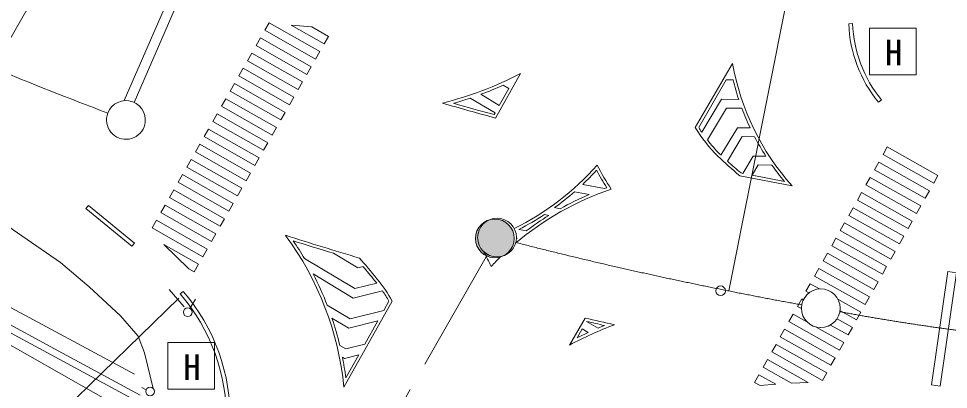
# Model space of a CAD drawing. Units: millimetres, scale not verified. Extents: x 40000 to 680000, y 20000 to 380000.
# Drawn here: x 110047 to 158014, y 302218 to 321369 of the extents above; entities that cross this region are included whole.
import ezdxf
from ezdxf.enums import TextEntityAlignment as Align

# ---------------------------------------------------------------- set-up
doc = ezdxf.new("R2010")
doc.units = ezdxf.units.MM
doc.header["$LTSCALE"] = 1000
doc.linetypes.add('CHAIN', pattern=[18.5, 12, -1.5, 3.5, -1.5])
for name, color, linetype, lineweight in [('M-BGD', 7, 'Continuous', 13), ('M-BMK', 2, 'CHAIN', 13), ('M-STR-HTXT', 7, 'Continuous', 13), ('M-STR-STRC', 7, 'Continuous', 13)]:
    doc.layers.add(name, color=color, linetype=linetype, lineweight=lineweight)
doc.styles.add('ＭＳ ゴシック', font='')
doc.styles.get('ＭＳ ゴシック').set_extended_font_data('MS Gothic')

# ---------------------------------------------------------------- blocks, each defined once
blk = doc.blocks.new('7511[7818]')
blk.add_hatch(color=7).paths.add_polyline_path([(0.25, 0, 1), (-0.25, 0, 1)])
at = {"color": 7, "linetype": 'Continuous', "lineweight": 13}
blk.add_lwpolyline([(0.25, 0, 1), (-0.25, 0, 1)], format="xyb", close=True, dxfattribs=at)
blk.add_circle((0, 0), 0.25, dxfattribs=at)

msp = doc.modelspace()

# ---------------------------------------------------------------- linework, layer by layer
at = {"layer": 'M-BGD'}
for p, q in [((111340, 323331), (105495, 313169)), ((152872, 321099), (153072, 321107)), ((153948, 320878), (156355, 320878)), ((153948, 320878), (153948, 318471)), ((156355, 320878), (156355, 318471)), ((153948, 318471), (156355, 318471)), ((154560, 317178), (154408, 317047)), ((112209, 308767), (108244, 311496)), ((113647, 311722), (113520, 311567)), ((115889, 309615), (113520, 311567)), ((116023, 309765), (113647, 311722)), ((116023, 309765), (115889, 309615)), ((111730, 304010), (102871, 308795)), ((103718, 308736), (111897, 304319)), ((113690, 307523), (112209, 308767)), ((103223, 308135), (116288, 300720)), ((115300, 306013), (113690, 307523)), ((118589, 306486), (117820, 307374)), ((118536, 307282), (118384, 307152)), ((118889, 306396), (119180, 306882)), ((116214, 304964), (115300, 306013)), ((116539, 304100), (116214, 304964)), ((117748, 304638), (117748, 302231)), ((117748, 304638), (120155, 304638)), ((120155, 304638), (120155, 302231)), ((111897, 304319), (116325, 301924)), ((116086, 301654), (111730, 304010)), ((116987, 302274), (116539, 304100)), ((116410, 302324), (116620, 302198)), ((117748, 302231), (120155, 302231))]:
    msp.add_line(p, q, dxfattribs=at)
for centre, radius in [((134728, 310060), 1000), ((146260, 307312), 250), ((151428, 306412), 1000), ((118773, 306202), 226), ((116829, 302113), 226)]:
    msp.add_circle(centre, radius, dxfattribs=at)
for centre, radius, start, end in [((159640, 321348), 6772, 182.1054, 219.425), ((159640, 321348), 6572, 182.1054, 219.3825), ((115583, 316133), 1000, 339.6746, 159.389), ((115583, 316133), 1000, 159.389, 339.6746), ((110934, 300734), 9833, 358.8971, 40.7401), ((110934, 300734), 10033, 358.8971, 40.7401)]:
    msp.add_arc(centre, radius, start, end, dxfattribs=at)
at = {"layer": 'M-BMK'}
msp.add_line((94353, 239227), (134233, 309191), dxfattribs=at)
for centre, radius, start, end in [((185753, 504131), 200667, 255.55464, 257.07261), ((189257, 520319), 217229, 257.12705, 259.70715), ((176031, 435380), 131294, 259.63577, 263.22055)]:
    msp.add_arc(centre, radius, start, end, dxfattribs=at)
at = {"layer": 'M-STR-HTXT'}
for p, q in [((146686, 307303), (152449, 336335)), ((94037, 314823), (116025, 303011)), ((118319, 306932), (109490, 298339))]:
    msp.add_line(p, q, dxfattribs=at)
at = {"layer": 'M-STR-STRC'}
for p, q in [((117915, 322689), (115499, 317130)), ((118373, 322490), (116005, 317039)), ((122979, 321155), (122755, 320762)), ((125594, 319664), (122979, 321155)), ((125817, 320056), (124100, 321035)), ((125167, 320947), (124100, 321035)), ((126041, 320449), (125167, 320947)), ((125370, 319272), (122755, 320762)), ((126041, 320449), (125817, 320056)), ((122532, 320370), (122308, 319978)), ((124923, 318487), (122308, 319978)), ((125147, 318880), (122532, 320370)), ((122084, 319586), (121861, 319193)), ((124699, 318095), (122084, 319586)), ((125594, 319664), (125370, 319272)), ((124476, 317703), (121861, 319193)), ((146876, 319057), (144958, 315738)), ((121637, 318801), (121414, 318409)), ((124252, 317311), (121637, 318801)), ((125147, 318880), (124923, 318487)), ((134651, 316234), (135943, 318529)), ((121190, 318017), (120966, 317624)), ((123805, 316526), (121190, 318017)), ((124029, 316918), (121414, 318409)), ((124699, 318095), (124476, 317703)), ((146556, 318203), (145133, 315741)), ((146905, 318197), (146556, 318203)), ((123581, 316134), (120966, 317624)), ((134846, 316887), (135339, 317762)), ((135339, 317762), (135053, 317933)), ((120743, 317232), (120519, 316840)), ((123358, 315742), (120743, 317232)), ((124252, 317311), (124029, 316918)), ((134625, 316493), (133340, 317263)), ((134846, 316887), (133892, 317458)), ((145290, 315498), (146312, 317203)), ((147198, 317189), (146312, 317203)), ((123134, 315349), (120519, 316840)), ((145579, 315100), (146565, 316748)), ((147359, 316735), (146565, 316748)), ((120296, 316448), (120072, 316055)), ((122911, 314957), (120296, 316448)), ((123805, 316526), (123581, 316134)), ((134578, 316410), (134625, 316493)), ((119849, 315663), (119625, 315271)), ((122464, 314173), (119849, 315663)), ((122687, 314565), (120072, 316055)), ((123358, 315742), (123134, 315349)), ((146280, 314319), (147128, 315735)), ((147788, 315725), (147128, 315735)), ((122240, 313780), (119625, 315271)), ((146618, 314004), (147382, 315280)), ((148014, 315269), (147382, 315280)), ((119401, 314879), (119178, 314486)), ((122016, 313388), (119401, 314879)), ((122911, 314957), (122687, 314565)), ((154862, 314737), (154641, 314345)), ((154862, 314737), (157476, 313265)), ((121793, 312996), (119178, 314486)), ((147412, 313376), (147945, 314267)), ((148603, 314256), (147945, 314267)), ((154641, 314345), (157255, 312873)), ((118954, 314094), (118731, 313702)), ((121346, 312211), (118731, 313702)), ((121569, 312604), (118954, 314094)), ((122464, 314173), (122240, 313780)), ((147883, 313284), (148198, 313811)), ((148910, 313800), (148198, 313811)), ((154421, 313953), (154200, 313561)), ((154421, 313953), (157035, 312481)), ((118507, 313310), (118283, 312917)), ((121122, 311819), (118507, 313310)), ((122016, 313388), (121793, 312996)), ((149953, 312727), (147249, 313255)), ((147412, 313376), (147316, 313395)), ((149555, 312957), (147883, 313284)), ((154200, 313561), (156814, 312089)), ((157476, 313265), (157255, 312873)), ((120898, 311427), (118283, 312917)), ((140267, 312592), (139147, 312808)), ((153979, 313169), (153758, 312777)), ((153758, 312777), (156372, 311305)), ((153979, 313169), (156593, 311697)), ((118060, 312525), (117836, 312133)), ((120675, 311035), (118060, 312525)), ((121569, 312604), (121346, 312211)), ((139479, 312284), (138730, 312428)), ((153537, 312385), (153317, 311993)), ((153537, 312385), (156151, 310913)), ((157035, 312481), (156814, 312089)), ((120451, 310642), (117836, 312133)), ((121122, 311819), (120898, 311427)), ((153317, 311993), (155931, 310521)), ((117613, 311741), (117389, 311348)), ((120004, 309858), (117389, 311348)), ((120228, 310250), (117613, 311741)), ((137984, 311551), (137696, 311606)), ((153096, 311600), (152875, 311208)), ((153096, 311600), (155710, 310128)), ((156593, 311697), (156372, 311305)), ((117165, 310956), (116942, 310564)), ((119781, 309466), (117165, 310956)), ((120675, 311035), (120451, 310642)), ((137397, 311204), (137175, 311247)), ((152875, 311208), (155489, 309736)), ((156151, 310913), (155931, 310521)), ((119557, 309073), (116942, 310564)), ((136237, 310406), (135854, 310480)), ((152654, 310816), (152433, 310424)), ((152433, 310424), (155047, 308952)), ((152654, 310816), (155268, 309344)), ((120228, 310250), (120004, 309858)), ((135769, 310036), (135728, 310044)), ((152213, 310032), (151992, 309640)), ((152213, 310032), (154827, 308560)), ((155710, 310128), (155489, 309736)), ((119333, 308681), (117535, 309706)), ((117535, 309706), (118824, 308452)), ((119781, 309466), (119557, 309073)), ((151992, 309640), (154606, 308168)), ((127387, 307422), (124801, 308971)), ((127546, 308497), (126291, 309248)), ((151771, 309248), (151550, 308856)), ((151771, 309248), (154385, 307776)), ((155268, 309344), (155047, 308952)), ((119110, 308289), (118824, 308452)), ((119333, 308681), (119110, 308289)), ((127815, 308564), (127546, 308497)), ((151329, 308464), (151108, 308072)), ((151329, 308464), (153943, 306992)), ((151550, 308856), (154164, 307384)), ((154827, 308560), (154606, 308168)), ((127315, 306939), (125240, 308181)), ((151108, 308072), (153722, 306600)), ((157138, 302448), (157981, 308307)), ((157583, 302384), (158427, 308244)), ((157981, 308307), (158426, 308241)), ((128523, 307707), (127387, 307422)), ((150888, 307679), (150667, 307287)), ((150888, 307679), (151366, 307410)), ((154385, 307776), (154164, 307384)), ((128813, 307314), (127315, 306939)), ((150667, 307287), (150816, 307203)), ((153943, 306992), (153722, 306600)), ((127156, 305865), (125967, 306577)), ((129326, 306770), (126832, 302338)), ((129153, 306770), (128888, 306299)), ((150446, 306895), (150225, 306503)), ((150446, 306895), (150528, 306849)), ((152313, 306877), (153502, 306207)), ((128888, 306299), (127156, 305865)), ((150004, 306111), (149784, 305719)), ((150004, 306111), (150713, 305712)), ((150225, 306503), (150428, 306389)), ((152421, 306299), (153281, 305815)), ((153502, 306207), (153281, 305815)), ((127085, 305381), (126212, 305904)), ((128583, 305757), (127085, 305381)), ((128583, 305757), (127905, 304552)), ((139275, 305905), (138468, 304509)), ((139939, 305380), (139350, 305733)), ((149784, 305719), (152398, 304247)), ((152268, 305869), (153060, 305423)), ((139124, 305342), (138856, 304879)), ((139434, 305157), (139124, 305342)), ((149563, 305327), (149342, 304935)), ((149563, 305327), (152177, 303855)), ((151200, 305438), (152618, 304639)), ((151927, 305545), (152839, 305031)), ((153060, 305423), (152839, 305031)), ((149342, 304935), (151956, 303463)), ((152618, 304639), (152398, 304247)), ((126926, 304307), (126619, 304490)), ((127905, 304552), (126926, 304307)), ((149121, 304543), (148900, 304151)), ((148900, 304151), (151514, 302679)), ((149121, 304543), (151735, 303071)), ((126854, 303823), (126752, 303885)), ((127600, 304010), (126854, 303823)), ((127600, 304010), (126928, 302816)), ((148680, 303758), (148459, 303366)), ((148680, 303758), (150772, 302580)), ((152177, 303855), (151956, 303463)), ((148459, 303366), (149926, 302540)), ((148238, 302974), (148017, 302582)), ((148238, 302974), (149106, 302486)), ((151735, 303071), (151514, 302679)), ((148017, 302582), (148309, 302418)), ((149106, 302486), (148309, 302418)), ((149926, 302540), (150772, 302580)), ((157583, 302384), (157138, 302448))]:
    msp.add_line(p, q, dxfattribs=at)
for centre, radius, start, end in [((185753, 504131), 200667, 245.61345, 249.24626), ((159640, 321348), 12968, 190.1774, 221.6694), ((127228, 335399), 18988, 284.2974, 297.3225), ((159640, 321348), 13119, 193.8977, 198.4839), ((127228, 335399), 19139, 290.3799, 294.1331), ((127228, 335399), 19139, 285.9241, 288.6261), ((185742, 504107), 194697, 253.95104, 254.78669), ((185742, 504107), 194546, 254.11036, 254.75216), ((159640, 321348), 13119, 200.5886, 205.3832), ((151464, 319667), 7600, 211.1271, 225.2823), ((151464, 319667), 7450, 211.8087, 214.0358), ((159640, 321348), 13119, 207.6047, 212.723), ((151464, 319667), 7450, 217.8133, 225.2823), ((161674, 330538), 22512, 226.2884, 230.1512), ((161674, 330538), 22362, 226.2884, 226.4965), ((129432, 323057), 13971, 296.2529, 318.5128), ((151464, 319667), 12968, 206.8914, 213.2587), ((161674, 330538), 22362, 227.6792, 230.0524), ((159640, 321348), 13119, 215.1259, 219.7619), ((129432, 323057), 14122, 313.4667, 317.6246), ((151464, 319667), 13119, 207.8479, 212.4135), ((145381, 298357), 14975, 108.5363, 130.3517), ((129432, 323057), 14122, 305.8181, 311.1801), ((145381, 298357), 15125, 112.9642, 119.2773), ((145381, 298357), 15125, 109.2688, 109.7613), ((129432, 323057), 14122, 297.0476, 303.2474), ((145381, 298357), 15125, 121.8594, 127.1951), ((185742, 504107), 203576, 252.2929, 253.41335), ((110934, 300734), 15978, 5.7597, 36.2202), ((185742, 504107), 203727, 252.41966, 253.03316), ((110934, 300734), 16129, 30.7093, 34.6121), ((145381, 298357), 15125, 129.4532, 129.6652), ((110729, 293767), 22753, 38.5204, 42.0357), ((122673, 303094), 12968, 24.9762, 28.7457), ((145381, 298357), 14975, 134.2706, 137.0003), ((110729, 293767), 22602, 38.5204, 40.8949), ((110934, 300734), 16129, 21.2371, 27.4989), ((122673, 303094), 7450, 38.2578, 39.593), ((122673, 303094), 7600, 28.921, 39.593), ((122673, 303094), 7450, 29.5642, 34.504), ((110934, 300734), 16129, 13.4667, 18.6946), ((147429, 287768), 18988, 110.4728, 118.1574), ((185742, 504107), 203576, 256.80568, 257.24243), ((185742, 504107), 203727, 256.8371, 257.10411), ((147429, 287768), 19139, 114.6923, 116.6102), ((147429, 287768), 19139, 111.9505, 113.0378), ((110934, 300734), 16129, 7.415, 11.2634)]:
    msp.add_arc(centre, radius, start, end, dxfattribs=at)

# ---------------------------------------------------------------- block references
at = {"layer": 'M-BGD', "xscale": 4000, "yscale": 4000}
msp.add_blockref('7511[7818]', (134615, 310015), dxfattribs=at)

# ---------------------------------------------------------------- texts
at = {"layer": 'M-BGD', "style": 'ＭＳ ゴシック'}
for p in [(155190, 319614), (118990, 303373)]:
    msp.add_text('H', height=1320, dxfattribs=at).set_placement(p, align=Align.MIDDLE_CENTER)

doc.saveas('drawing.dxf')
